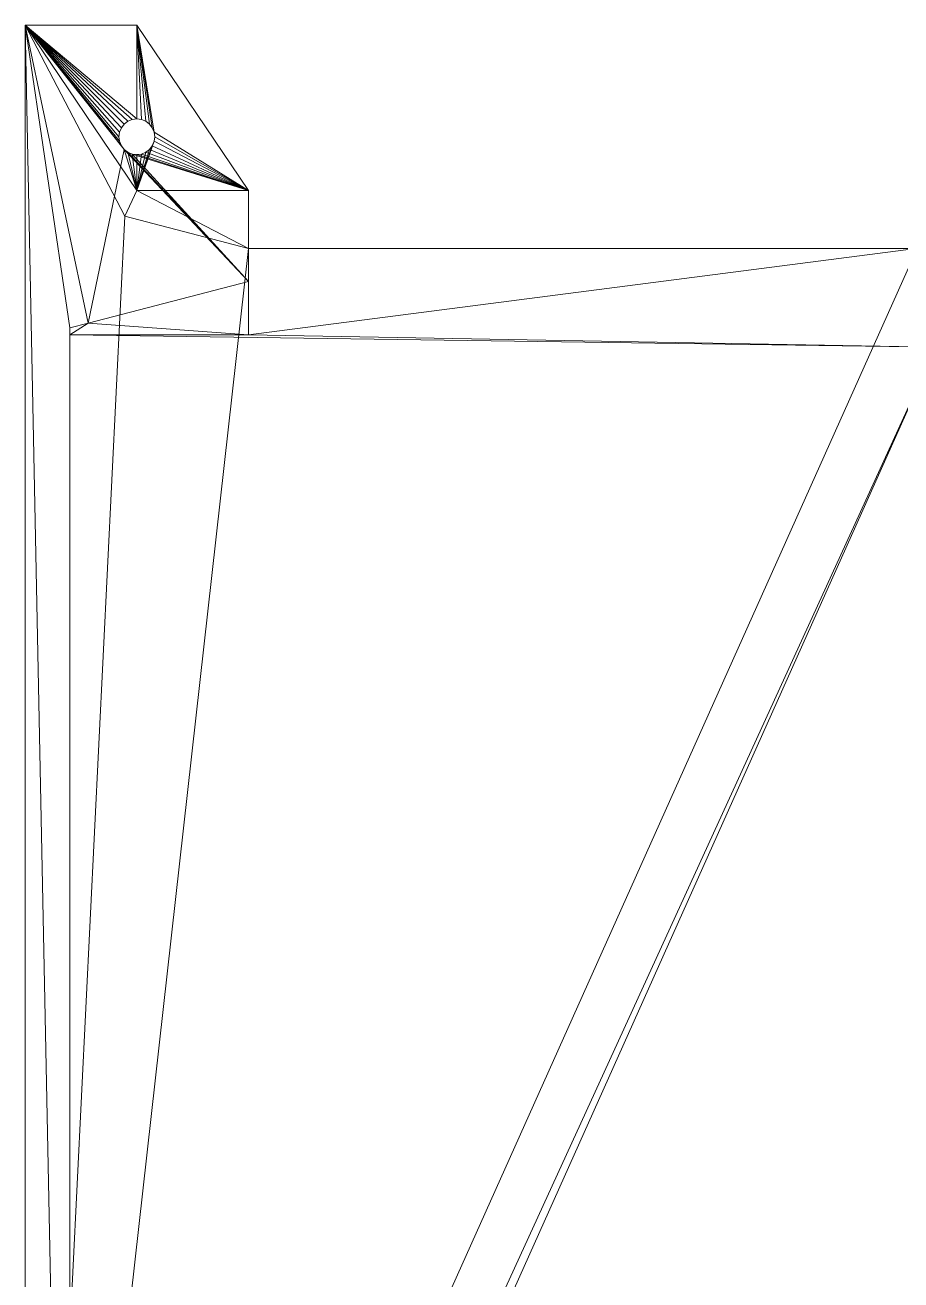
# Model space of a CAD drawing. Header units: millimetres. Extents: x -38752 to -34801, y 260924 to 263752.
# Drawn here: x -35000.7 to -34902.7, y 263216 to 263356.5 of the extents above; entities that cross this region are included whole.
import ezdxf

# ---------------------------------------------------------------- set-up
doc = ezdxf.new("R2010")
doc.units = ezdxf.units.MM
doc.layers.get('0').update_dxf_attribs({"lineweight": 9})
doc.layers.add('0.09', color=1, linetype='Continuous', lineweight=9)

msp = doc.modelspace()

# ---------------------------------------------------------------- linework, layer by layer
at = {"extrusion": (2.49184e-13, 1, -4.44089e-16)}
for p, q in [((-35000.71, 263356.53, 7.07), (-35000.71, 263108.55, 7.07)), ((-35000.71, 263356.53, 2.07), (-35000.71, 263108.55, 2.07)), ((-35000.71, 263356.53, 7.07), (-34988.21, 263356.53, 7.07)), ((-35000.71, 263356.53, 2.07), (-34988.21, 263356.53, 2.07)), ((-35000.71, 263356.53, 7.07), (-35000.71, 263356.53, 2.07)), ((-34989.56, 263335.13, 18.22), (-35000.71, 263356.53, 7.07)), ((-34988.21, 263338.03, 7.07), (-35000.71, 263356.53, 7.07)), ((-34975.71, 263338.03, 7.07), (-34988.21, 263356.53, 7.07)), ((-34988.21, 263356.53, 7.07), (-34988.21, 263356.53, 2.07)), ((-34975.71, 263338.03, 2.07), (-34988.21, 263356.53, 2.07)), ((-34989.21, 263345.77, 7.07), (-34989.21, 263345.77, 2.07)), ((-34988.73, 263345.97, 7.07), (-34988.73, 263345.97, 2.07)), ((-34988.21, 263346.03, 7.07), (-34988.21, 263346.03, 2.07)), ((-34987.69, 263345.97, 7.07), (-34987.69, 263345.97, 2.07)), ((-34987.21, 263345.77, 7.07), (-34987.21, 263345.77, 2.07)), ((-34990.14, 263344.55, 7.07), (-34990.14, 263344.55, 2.07)), ((-34989.94, 263345.03, 7.07), (-34989.94, 263345.03, 2.07)), ((-34989.63, 263345.45, 7.07), (-34989.63, 263345.45, 2.07)), ((-34986.8, 263345.45, 7.07), (-34986.8, 263345.45, 2.07)), ((-34986.48, 263345.03, 7.07), (-34986.48, 263345.03, 2.07)), ((-34986.28, 263344.55, 7.07), (-34986.28, 263344.55, 2.07)), ((-34990.21, 263344.03, 7.07), (-34990.21, 263344.03, 2.07)), ((-34990.14, 263343.52, 7.07), (-34990.14, 263343.52, 2.07)), ((-34989.94, 263343.03, 7.07), (-34989.94, 263343.03, 2.07)), ((-34986.48, 263343.03, 7.07), (-34986.48, 263343.03, 2.07)), ((-34986.28, 263343.52, 7.07), (-34986.28, 263343.52, 2.07)), ((-34986.21, 263344.03, 7.07), (-34986.21, 263344.03, 2.07)), ((-34989.63, 263342.62, 7.07), (-34989.63, 263342.62, 2.07)), ((-34989.21, 263342.3, 7.07), (-34989.21, 263342.3, 2.07)), ((-34988.73, 263342.1, 7.07), (-34988.73, 263342.1, 2.07)), ((-34988.21, 263342.03, 7.07), (-34988.21, 263342.03, 2.07)), ((-34987.69, 263342.1, 7.07), (-34987.69, 263342.1, 2.07)), ((-34987.21, 263342.3, 7.07), (-34987.21, 263342.3, 2.07)), ((-34986.8, 263342.62, 7.07), (-34986.8, 263342.62, 2.07)), ((-34989.56, 263335.13, 18.22), (-34988.21, 263338.03, 7.07)), ((-34988.21, 263338.03, 7.07), (-34975.71, 263338.03, 7.07)), ((-34975.71, 263338.03, 7.07), (-34975.71, 263338.03, 2.07)), ((-34975.71, 263338.03, 2.07), (-34975.71, 263327.83, 2.07)), ((-34975.71, 263338.03, 7.07), (-34975.71, 263331.53, 32.07)), ((-34975.71, 263331.53, 32.07), (-34989.56, 263335.13, 18.22)), ((-34900.99, 263331.53, 99.72), (-34975.71, 263331.53, 25)), ((-34975.71, 263331.53, 25), (-34975.71, 263321.87, 25)), ((-34974.3, 263331.53, 33.49), (-34975.71, 263331.53, 32.07)), ((-34975.71, 263331.53, 25), (-34975.71, 263331.53, 32.07)), ((-34904.39, 263331.53, 103.39), (-34974.3, 263331.53, 33.49)), ((-34900.86, 263331.53, 106.93), (-34904.39, 263331.53, 103.39)), ((-34975.71, 263327.83, 2.07), (-34993.64, 263323.17, 2.07)), ((-34975.71, 263327.83, 2.07), (-34975.71, 263321.87, 25)), ((-34993.64, 263323.17, 2.07), (-34995.71, 263322.63, 2.07)), ((-34995.71, 263108.55, 2.07), (-34995.71, 263322.63, 2.07)), ((-34995.71, 263321.87, 5), (-34995.71, 263322.63, 2.07)), ((-34975.71, 263321.87, 25), (-34995.71, 263321.87, 5)), ((-34995.71, 263108.55, 5), (-34995.71, 263321.87, 5))]:
    msp.add_line(p, q, dxfattribs=at)
for points in [[(-34986.21, 263344.03, 7.07), (-34986.28, 263344.55, 7.07), (-34986.48, 263345.03, 7.07), (-34986.8, 263345.45, 7.07), (-34987.21, 263345.77, 7.07), (-34987.69, 263345.97, 7.07), (-34988.21, 263346.03, 7.07), (-34988.73, 263345.97, 7.07), (-34989.21, 263345.77, 7.07), (-34989.63, 263345.45, 7.07), (-34989.94, 263345.03, 7.07), (-34990.14, 263344.55, 7.07), (-34990.21, 263344.03, 7.07), (-34990.14, 263343.52, 7.07), (-34989.94, 263343.03, 7.07), (-34989.63, 263342.62, 7.07), (-34989.21, 263342.3, 7.07), (-34988.73, 263342.1, 7.07), (-34988.21, 263342.03, 7.07), (-34987.69, 263342.1, 7.07), (-34987.21, 263342.3, 7.07), (-34986.8, 263342.62, 7.07), (-34986.48, 263343.03, 7.07), (-34986.28, 263343.52, 7.07), (-34986.21, 263344.03, 7.07)], [(-34986.8, 263345.45, 2.07), (-34987.21, 263345.77, 2.07), (-34987.69, 263345.97, 2.07), (-34988.21, 263346.03, 2.07), (-34988.73, 263345.97, 2.07), (-34989.21, 263345.77, 2.07), (-34989.63, 263345.45, 2.07), (-34989.94, 263345.03, 2.07), (-34990.14, 263344.55, 2.07), (-34990.21, 263344.03, 2.07), (-34990.14, 263343.52, 2.07), (-34989.94, 263343.03, 2.07), (-34989.63, 263342.62, 2.07), (-34989.21, 263342.3, 2.07), (-34988.73, 263342.1, 2.07), (-34988.21, 263342.03, 2.07), (-34987.69, 263342.1, 2.07), (-34987.21, 263342.3, 2.07), (-34986.8, 263342.62, 2.07), (-34986.48, 263343.03, 2.07), (-34986.28, 263343.52, 2.07), (-34986.21, 263344.03, 2.07), (-34986.28, 263344.55, 2.07), (-34986.48, 263345.03, 2.07), (-34986.8, 263345.45, 2.07)]]:
    msp.add_polyline3d(points)

# ---------------------------------------------------------------- meshes
at = {"layer": '0.09'}
mesh = msp.add_polyface(dxfattribs=at)
corners = [(-35000.71, 263356.53, 2.07), (-35000.71, 263108.55, 7.07), (-35000.71, 263356.53, 7.07), (-35000.71, 263108.55, 2.07)]
mesh.append_faces([[corners[k] for k in face] for face in [(0, 1, 2), (1, 0, 3)]], dxfattribs={"vtx0": -1})
mesh = msp.add_polyface(dxfattribs=at)
corners = [(-35000.71, 263356.53, 2.07), (-34995.71, 263108.55, 2.07), (-35000.71, 263108.55, 2.07), (-34995.71, 263322.63, 2.07), (-34993.64, 263323.17, 2.07), (-34989.63, 263342.62, 2.07), (-34975.71, 263327.83, 2.07), (-34989.21, 263342.3, 2.07), (-34988.73, 263342.1, 2.07), (-34975.71, 263338.03, 2.07), (-34988.21, 263342.03, 2.07), (-34989.94, 263343.03, 2.07), (-34990.14, 263343.52, 2.07), (-34990.21, 263344.03, 2.07), (-34990.14, 263344.55, 2.07), (-34989.94, 263345.03, 2.07), (-34989.63, 263345.45, 2.07), (-34989.21, 263345.77, 2.07), (-34988.73, 263345.97, 2.07), (-34988.21, 263346.03, 2.07), (-34986.28, 263344.55, 2.07), (-34988.21, 263356.53, 2.07), (-34986.21, 263344.03, 2.07), (-34986.28, 263343.52, 2.07), (-34986.48, 263343.03, 2.07), (-34986.8, 263342.62, 2.07), (-34987.21, 263342.3, 2.07), (-34987.69, 263342.1, 2.07), (-34986.48, 263345.03, 2.07), (-34986.8, 263345.45, 2.07), (-34987.21, 263345.77, 2.07), (-34987.69, 263345.97, 2.07)]
mesh.append_faces([[corners[k] for k in face] for face in [(0, 1, 2)]], dxfattribs={"vtx0": -1})
mesh.append_faces([[corners[k] for k in face] for face in [(1, 0, 3), (3, 0, 4), (4, 5, 6), (6, 8, 9), (5, 0, 11), (11, 0, 12), (12, 0, 13), (13, 0, 14), (14, 0, 15), (15, 0, 16), (16, 0, 17), (17, 0, 18), (18, 0, 19), (9, 20, 21), (20, 9, 22), (22, 9, 23), (23, 9, 24), (24, 9, 25), (25, 9, 26), (26, 9, 27), (27, 9, 10), (21, 19, 0)]], dxfattribs={"vtx0": -1, "vtx1": -1})
mesh.append_faces([[corners[k] for k in face] for face in [(4, 0, 5)]], dxfattribs={"vtx0": -1, "vtx1": -1, "vtx2": -1})
mesh.append_faces([[corners[k] for k in face] for face in [(6, 5, 7), (6, 7, 8), (9, 8, 10), (21, 20, 28), (21, 28, 29), (21, 29, 30), (21, 30, 31), (21, 31, 19)]], dxfattribs={"vtx0": -1, "vtx2": -1})
mesh = msp.add_polyface(dxfattribs=at)
corners = [(-34988.21, 263356.53, 7.07), (-35000.71, 263356.53, 2.07), (-35000.71, 263356.53, 7.07), (-34988.21, 263356.53, 2.07)]
mesh.append_faces([[corners[k] for k in face] for face in [(0, 1, 2), (1, 0, 3)]], dxfattribs={"vtx0": -1})
mesh = msp.add_polyface(dxfattribs=at)
corners = [(-34975.71, 263338.03, 7.07), (-34986.28, 263343.52, 7.07), (-34988.21, 263338.03, 7.07), (-34986.21, 263344.03, 7.07), (-34986.28, 263344.55, 7.07), (-34988.21, 263356.53, 7.07), (-34986.48, 263343.03, 7.07), (-34986.8, 263342.62, 7.07), (-34987.21, 263342.3, 7.07), (-34987.69, 263342.1, 7.07), (-34988.21, 263342.03, 7.07), (-34986.48, 263345.03, 7.07), (-34986.8, 263345.45, 7.07), (-34987.21, 263345.77, 7.07), (-34987.69, 263345.97, 7.07), (-34988.21, 263346.03, 7.07), (-35000.71, 263356.53, 7.07), (-34989.63, 263342.62, 7.07), (-34989.21, 263342.3, 7.07), (-34988.73, 263342.1, 7.07), (-34989.94, 263343.03, 7.07), (-34990.14, 263343.52, 7.07), (-34990.21, 263344.03, 7.07), (-34990.14, 263344.55, 7.07), (-34989.94, 263345.03, 7.07), (-34989.63, 263345.45, 7.07), (-34989.21, 263345.77, 7.07), (-34988.73, 263345.97, 7.07)]
mesh.append_faces([[corners[k] for k in face] for face in [(0, 1, 2), (1, 0, 3), (3, 0, 4), (4, 5, 11), (11, 5, 12), (12, 5, 13), (13, 5, 14), (14, 5, 15), (2, 17, 16), (17, 2, 18), (18, 2, 19), (19, 2, 10)]], dxfattribs={"vtx0": -1, "vtx1": -1})
mesh.append_faces([[corners[k] for k in face] for face in [(4, 0, 5), (2, 1, 6), (2, 6, 7), (2, 7, 8), (2, 8, 9), (2, 9, 10), (15, 5, 16), (16, 17, 20), (16, 20, 21), (16, 21, 22), (16, 22, 23), (16, 23, 24), (16, 24, 25), (16, 25, 26), (16, 26, 27), (16, 27, 15)]], dxfattribs={"vtx0": -1, "vtx2": -1})
mesh = msp.add_polyface(dxfattribs=at)
corners = [(-35000.71, 263356.53, 7.07), (-34989.56, 263335.13, 18.22), (-34988.21, 263338.03, 7.07)]
mesh.append_faces([[corners[k] for k in face] for face in [(0, 1, 2)]])
mesh = msp.add_polyface(dxfattribs=at)
corners = [(-34974.3, 263331.53, 33.49), (-34975.71, 263331.53, 32.07), (-34904.39, 263331.53, 103.39), (-34900.86, 263081.55, 106.93), (-35000.71, 263108.55, 7.07), (-35000.71, 263081.55, 7.07), (-34900.86, 263331.53, 106.93), (-34989.56, 263335.13, 18.22), (-35000.71, 263356.53, 7.07)]
mesh.append_faces([[corners[k] for k in face] for face in [(3, 4, 5), (4, 7, 8)]], dxfattribs={"vtx0": -1})
mesh.append_faces([[corners[k] for k in face] for face in [(4, 6, 1)]], dxfattribs={"vtx0": -1, "vtx1": -1, "vtx2": -1})
mesh.append_faces([[corners[k] for k in face] for face in [(4, 3, 6), (4, 1, 7), (1, 6, 2)]], dxfattribs={"vtx0": -1, "vtx2": -1})
mesh.append_faces([[corners[k] for k in face] for face in [(0, 1, 2)]], dxfattribs={"vtx1": -1})
mesh = msp.add_polyface(dxfattribs=at)
corners = [(-34975.71, 263338.03, 2.07), (-34988.21, 263356.53, 7.07), (-34975.71, 263338.03, 7.07), (-34988.21, 263356.53, 2.07)]
mesh.append_faces([[corners[k] for k in face] for face in [(0, 1, 2), (1, 0, 3)]], dxfattribs={"vtx0": -1})
mesh = msp.add_polyface(dxfattribs=at)
corners = [(-34989.63, 263345.45, 2.07), (-34989.21, 263345.77, 7.07), (-34989.63, 263345.45, 7.07), (-34989.21, 263345.77, 2.07)]
mesh.append_faces([[corners[k] for k in face] for face in [(0, 1, 2), (1, 0, 3)]], dxfattribs={"vtx0": -1})
mesh = msp.add_polyface(dxfattribs=at)
corners = [(-34989.21, 263345.77, 2.07), (-34988.73, 263345.97, 7.07), (-34989.21, 263345.77, 7.07), (-34988.73, 263345.97, 2.07)]
mesh.append_faces([[corners[k] for k in face] for face in [(0, 1, 2), (1, 0, 3)]], dxfattribs={"vtx0": -1})
mesh = msp.add_polyface(dxfattribs=at)
corners = [(-34988.73, 263345.97, 2.07), (-34988.21, 263346.03, 7.07), (-34988.73, 263345.97, 7.07), (-34988.21, 263346.03, 2.07)]
mesh.append_faces([[corners[k] for k in face] for face in [(0, 1, 2), (1, 0, 3)]], dxfattribs={"vtx0": -1})
mesh = msp.add_polyface(dxfattribs=at)
corners = [(-34988.21, 263346.03, 2.07), (-34987.69, 263345.97, 7.07), (-34988.21, 263346.03, 7.07), (-34987.69, 263345.97, 2.07)]
mesh.append_faces([[corners[k] for k in face] for face in [(0, 1, 2), (1, 0, 3)]], dxfattribs={"vtx0": -1})
mesh = msp.add_polyface(dxfattribs=at)
corners = [(-34987.69, 263345.97, 2.07), (-34987.21, 263345.77, 7.07), (-34987.69, 263345.97, 7.07), (-34987.21, 263345.77, 2.07)]
mesh.append_faces([[corners[k] for k in face] for face in [(0, 1, 2), (1, 0, 3)]], dxfattribs={"vtx0": -1})
mesh = msp.add_polyface(dxfattribs=at)
corners = [(-34986.8, 263345.45, 2.07), (-34987.21, 263345.77, 7.07), (-34987.21, 263345.77, 2.07), (-34986.8, 263345.45, 7.07)]
mesh.append_faces([[corners[k] for k in face] for face in [(0, 1, 2), (1, 0, 3)]], dxfattribs={"vtx0": -1})
mesh = msp.add_polyface(dxfattribs=at)
corners = [(-34990.21, 263344.03, 2.07), (-34990.14, 263344.55, 7.07), (-34990.21, 263344.03, 7.07), (-34990.14, 263344.55, 2.07)]
mesh.append_faces([[corners[k] for k in face] for face in [(0, 1, 2), (1, 0, 3)]], dxfattribs={"vtx0": -1})
mesh = msp.add_polyface(dxfattribs=at)
corners = [(-34990.14, 263344.55, 2.07), (-34989.94, 263345.03, 7.07), (-34990.14, 263344.55, 7.07), (-34989.94, 263345.03, 2.07)]
mesh.append_faces([[corners[k] for k in face] for face in [(0, 1, 2), (1, 0, 3)]], dxfattribs={"vtx0": -1})
mesh = msp.add_polyface(dxfattribs=at)
corners = [(-34989.94, 263345.03, 2.07), (-34989.63, 263345.45, 7.07), (-34989.94, 263345.03, 7.07), (-34989.63, 263345.45, 2.07)]
mesh.append_faces([[corners[k] for k in face] for face in [(0, 1, 2), (1, 0, 3)]], dxfattribs={"vtx0": -1})
mesh = msp.add_polyface(dxfattribs=at)
corners = [(-34986.8, 263345.45, 7.07), (-34986.48, 263345.03, 2.07), (-34986.48, 263345.03, 7.07), (-34986.8, 263345.45, 2.07)]
mesh.append_faces([[corners[k] for k in face] for face in [(0, 1, 2), (1, 0, 3)]], dxfattribs={"vtx0": -1})
mesh = msp.add_polyface(dxfattribs=at)
corners = [(-34986.48, 263345.03, 2.07), (-34986.28, 263344.55, 7.07), (-34986.48, 263345.03, 7.07), (-34986.28, 263344.55, 2.07)]
mesh.append_faces([[corners[k] for k in face] for face in [(0, 1, 2), (1, 0, 3)]], dxfattribs={"vtx0": -1})
mesh = msp.add_polyface(dxfattribs=at)
corners = [(-34986.28, 263344.55, 2.07), (-34986.21, 263344.03, 7.07), (-34986.28, 263344.55, 7.07), (-34986.21, 263344.03, 2.07)]
mesh.append_faces([[corners[k] for k in face] for face in [(0, 1, 2), (1, 0, 3)]], dxfattribs={"vtx0": -1})
mesh = msp.add_polyface(dxfattribs=at)
corners = [(-34990.14, 263343.52, 7.07), (-34990.21, 263344.03, 2.07), (-34990.21, 263344.03, 7.07), (-34990.14, 263343.52, 2.07)]
mesh.append_faces([[corners[k] for k in face] for face in [(0, 1, 2), (1, 0, 3)]], dxfattribs={"vtx0": -1})
mesh = msp.add_polyface(dxfattribs=at)
corners = [(-34989.94, 263343.03, 2.07), (-34990.14, 263343.52, 7.07), (-34989.94, 263343.03, 7.07), (-34990.14, 263343.52, 2.07)]
mesh.append_faces([[corners[k] for k in face] for face in [(0, 1, 2), (1, 0, 3)]], dxfattribs={"vtx0": -1})
mesh = msp.add_polyface(dxfattribs=at)
corners = [(-34989.63, 263342.62, 2.07), (-34989.94, 263343.03, 7.07), (-34989.63, 263342.62, 7.07), (-34989.94, 263343.03, 2.07)]
mesh.append_faces([[corners[k] for k in face] for face in [(0, 1, 2), (1, 0, 3)]], dxfattribs={"vtx0": -1})
mesh = msp.add_polyface(dxfattribs=at)
corners = [(-34986.48, 263343.03, 2.07), (-34986.8, 263342.62, 7.07), (-34986.48, 263343.03, 7.07), (-34986.8, 263342.62, 2.07)]
mesh.append_faces([[corners[k] for k in face] for face in [(0, 1, 2), (1, 0, 3)]], dxfattribs={"vtx0": -1})
mesh = msp.add_polyface(dxfattribs=at)
corners = [(-34986.28, 263343.52, 7.07), (-34986.48, 263343.03, 2.07), (-34986.48, 263343.03, 7.07), (-34986.28, 263343.52, 2.07)]
mesh.append_faces([[corners[k] for k in face] for face in [(0, 1, 2), (1, 0, 3)]], dxfattribs={"vtx0": -1})
mesh = msp.add_polyface(dxfattribs=at)
corners = [(-34986.21, 263344.03, 7.07), (-34986.28, 263343.52, 2.07), (-34986.28, 263343.52, 7.07), (-34986.21, 263344.03, 2.07)]
mesh.append_faces([[corners[k] for k in face] for face in [(0, 1, 2), (1, 0, 3)]], dxfattribs={"vtx0": -1})
mesh = msp.add_polyface(dxfattribs=at)
corners = [(-34989.21, 263342.3, 7.07), (-34989.63, 263342.62, 2.07), (-34989.63, 263342.62, 7.07), (-34989.21, 263342.3, 2.07)]
mesh.append_faces([[corners[k] for k in face] for face in [(0, 1, 2), (1, 0, 3)]], dxfattribs={"vtx0": -1})
mesh = msp.add_polyface(dxfattribs=at)
corners = [(-34988.73, 263342.1, 7.07), (-34989.21, 263342.3, 2.07), (-34989.21, 263342.3, 7.07), (-34988.73, 263342.1, 2.07)]
mesh.append_faces([[corners[k] for k in face] for face in [(0, 1, 2), (1, 0, 3)]], dxfattribs={"vtx0": -1})
mesh = msp.add_polyface(dxfattribs=at)
corners = [(-34988.21, 263342.03, 7.07), (-34988.73, 263342.1, 2.07), (-34988.73, 263342.1, 7.07), (-34988.21, 263342.03, 2.07)]
mesh.append_faces([[corners[k] for k in face] for face in [(0, 1, 2), (1, 0, 3)]], dxfattribs={"vtx0": -1})
mesh = msp.add_polyface(dxfattribs=at)
corners = [(-34987.69, 263342.1, 7.07), (-34988.21, 263342.03, 2.07), (-34988.21, 263342.03, 7.07), (-34987.69, 263342.1, 2.07)]
mesh.append_faces([[corners[k] for k in face] for face in [(0, 1, 2), (1, 0, 3)]], dxfattribs={"vtx0": -1})
mesh = msp.add_polyface(dxfattribs=at)
corners = [(-34987.21, 263342.3, 7.07), (-34987.69, 263342.1, 2.07), (-34987.69, 263342.1, 7.07), (-34987.21, 263342.3, 2.07)]
mesh.append_faces([[corners[k] for k in face] for face in [(0, 1, 2), (1, 0, 3)]], dxfattribs={"vtx0": -1})
mesh = msp.add_polyface(dxfattribs=at)
corners = [(-34986.8, 263342.62, 7.07), (-34987.21, 263342.3, 2.07), (-34987.21, 263342.3, 7.07), (-34986.8, 263342.62, 2.07)]
mesh.append_faces([[corners[k] for k in face] for face in [(0, 1, 2), (1, 0, 3)]], dxfattribs={"vtx0": -1})
mesh = msp.add_polyface(dxfattribs=at)
corners = [(-34975.71, 263331.53, 32.07), (-34988.21, 263338.03, 7.07), (-34989.56, 263335.13, 18.22), (-34975.71, 263338.03, 7.07)]
mesh.append_faces([[corners[k] for k in face] for face in [(0, 1, 2), (1, 0, 3)]], dxfattribs={"vtx0": -1})
mesh = msp.add_polyface(dxfattribs=at)
corners = [(-34975.71, 263331.53, 25), (-34975.71, 263338.03, 7.07), (-34975.71, 263331.53, 32.07), (-34975.71, 263321.87, 25), (-34975.71, 263327.83, 2.07), (-34975.71, 263338.03, 2.07)]
mesh.append_faces([[corners[k] for k in face] for face in [(0, 1, 2), (1, 4, 5)]], dxfattribs={"vtx0": -1})
mesh.append_faces([[corners[k] for k in face] for face in [(1, 0, 3), (1, 3, 4)]], dxfattribs={"vtx0": -1, "vtx2": -1})
mesh = msp.add_polyface(dxfattribs=at)
corners = [(-34993.64, 263108.55, 7.07), (-34971.69, 263081.55, 29.03), (-34993.64, 263081.55, 7.07), (-34971.69, 263088.55, 29.03), (-34903.03, 263088.55, 97.69), (-34903.03, 263081.55, 97.69), (-34898.78, 263320.47, 101.93), (-34898.78, 263081.55, 101.93), (-34995.71, 263108.55, 5), (-34995.71, 263321.87, 5), (-34975.71, 263321.87, 25), (-34900.99, 263331.53, 99.72), (-34975.71, 263331.53, 25)]
mesh.append_faces([[corners[k] for k in face] for face in [(0, 1, 2), (5, 6, 7), (11, 10, 12)]], dxfattribs={"vtx0": -1})
mesh.append_faces([[corners[k] for k in face] for face in [(1, 0, 3), (3, 0, 4)]], dxfattribs={"vtx0": -1, "vtx1": -1})
mesh.append_faces([[corners[k] for k in face] for face in [(6, 4, 0)]], dxfattribs={"vtx0": -1, "vtx1": -1, "vtx2": -1})
mesh.append_faces([[corners[k] for k in face] for face in [(6, 5, 4), (6, 0, 8), (6, 8, 9), (6, 9, 10), (10, 11, 6)]], dxfattribs={"vtx0": -1, "vtx2": -1})
mesh = msp.add_polyface(dxfattribs=at)
corners = [(-34975.71, 263331.53, 32.07), (-34900.99, 263331.53, 99.72), (-34975.71, 263331.53, 25), (-34974.3, 263331.53, 33.49), (-34904.39, 263331.53, 103.39), (-34900.86, 263331.53, 106.93), (-34826, 263331.53, 24.72), (-34801, 263331.53, 7.07), (-34808.35, 263331.53, 7.07), (-34808.35, 263331.53, 6.07), (-34801, 263331.53, 6.07)]
mesh.append_faces([[corners[k] for k in face] for face in [(0, 1, 2), (9, 7, 10)]], dxfattribs={"vtx0": -1})
mesh.append_faces([[corners[k] for k in face] for face in [(1, 5, 6), (6, 7, 8), (8, 7, 9)]], dxfattribs={"vtx0": -1, "vtx1": -1})
mesh.append_faces([[corners[k] for k in face] for face in [(1, 0, 3), (1, 3, 4), (1, 4, 5), (6, 5, 7)]], dxfattribs={"vtx0": -1, "vtx2": -1})
mesh = msp.add_polyface(dxfattribs=at)
corners = [(-34993.64, 263323.17, 2.07), (-34995.71, 263321.87, 5), (-34995.71, 263322.63, 2.07), (-34975.71, 263321.87, 25), (-34975.71, 263327.83, 2.07)]
mesh.append_faces([[corners[k] for k in face] for face in [(0, 1, 2), (3, 0, 4)]], dxfattribs={"vtx0": -1})
mesh.append_faces([[corners[k] for k in face] for face in [(1, 0, 3)]], dxfattribs={"vtx0": -1, "vtx1": -1})
mesh = msp.add_polyface(dxfattribs=at)
corners = [(-34995.71, 263108.55, 5), (-34995.71, 263322.63, 2.07), (-34995.71, 263321.87, 5), (-34995.71, 263108.55, 2.07)]
mesh.append_faces([[corners[k] for k in face] for face in [(0, 1, 2), (1, 0, 3)]], dxfattribs={"vtx0": -1})

doc.saveas('drawing.dxf')
